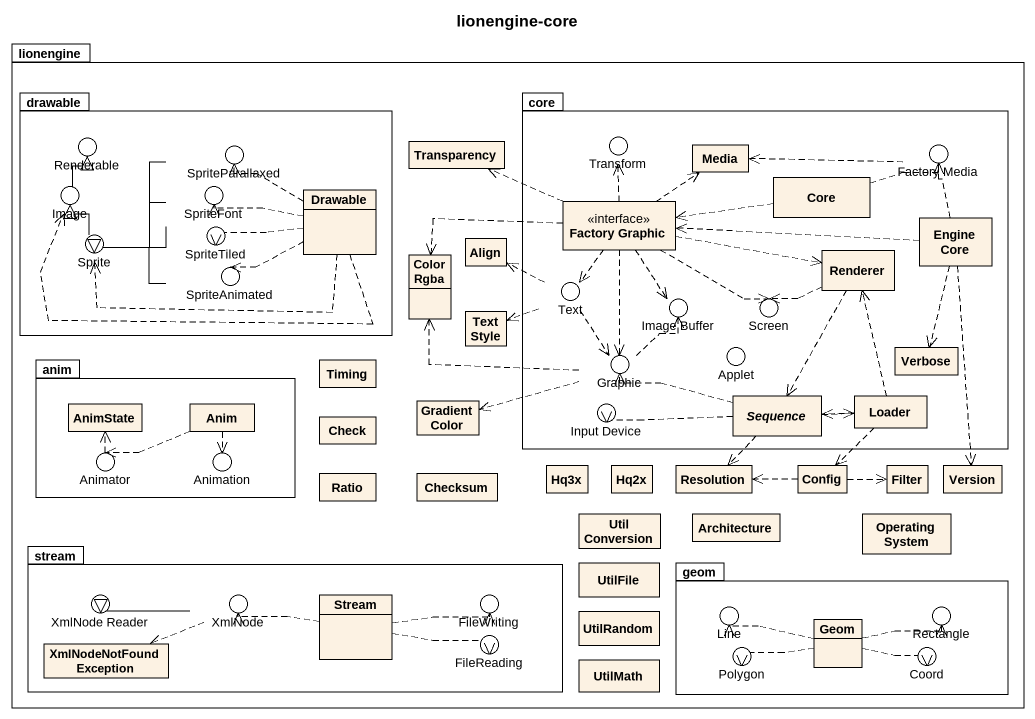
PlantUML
@startuml
title lionengine-core
allowmixing
hide circle
hide empty members
package lionengine {
  package drawable {
    class Drawable
  }
  package core {
    class Media
    interface "Factory Graphic" as Factory_Graphic
    class Core
    class Renderer
    class "Engine Core" as Engine_Core
    class Verbose
    abstract class Sequence
    class Loader
  }
  class Transparency
  class "Color Rgba" as Color_Rgba
  class Align
  package anim {
    class AnimState
    class Anim
  }
  class Timing
  class "Text Style" as Text_Style
  class "Gradient Color" as Gradient_Color
  class Check
  class Hq3x
  class Hq2x
  class Resolution
  class Config
  class Filter
  class Version
  class Ratio
  class Checksum
  class "Util Conversion" as Util_Conversion
  class Architecture
  class "Operating System" as Operating_System
  package stream {
    class Stream
    class "XmlNodeNotFound Exception" as XmlNodeNotFound_Exception
  }
  class UtilFile
  package geom {
    class Geom
  }
  class UtilRandom
  class UtilMath
}
() Renderable
() SpriteParallaxed
() Transform
() "Factory Media" as Factory_Media
() Image
() SpriteFont
() Sprite
() SpriteTiled
() SpriteAnimated
() Text
() "Image Buffer" as Image_Buffer
() Screen
() Graphic
() Applet
() "Input Device" as Input_Device
() Animator
() Animation
() "XmlNode Reader" as XmlNode_Reader
() XmlNode
() FileWriting
() Line
() "Rectangle" as Rectangle_
() FileReading
() Polygon
() Coord
drawable -left- Renderable
drawable -up- SpriteParallaxed
core -up- Transform
core -up- Factory_Media
drawable -left- Image
drawable -up- SpriteFont
drawable -left- Sprite
drawable -- SpriteTiled
drawable -- SpriteAnimated
core -left- Text
core -left- Image_Buffer
core -- Screen
core -- Graphic
core -- Applet
core -- Input_Device
anim -left- Animator
anim -right- Animation
stream -left- XmlNode_Reader
stream -left- XmlNode
stream -right- FileWriting
geom -left- Line
geom -right- Rectangle_
stream -right- FileReading
geom -left- Polygon
geom -right- Coord
SpriteParallaxed --|> Sprite
Factory_Media .left.> Media
Image -up-|> Renderable
SpriteFont -left-|> Sprite
Drawable .up.> SpriteParallaxed
Drawable .left.> Image
Drawable .left.> SpriteFont
Drawable .left.> Sprite
Drawable .left.> SpriteTiled
Drawable .left.> SpriteAnimated
Factory_Graphic .left.> Transparency
Factory_Graphic .up.> Transform
Factory_Graphic .up.> Media
Factory_Graphic .left.> Color_Rgba
Factory_Graphic .right.> Renderer
Factory_Graphic ..> Text
Factory_Graphic ..> Image_Buffer
Factory_Graphic .right.> Screen
Factory_Graphic ..> Graphic
Core .right.> Factory_Media
Core .left.> Factory_Graphic
Sprite -up-|> Image
SpriteTiled -left-|> Sprite
Renderer .left.> Screen
Renderer ..> Sequence
Engine_Core .up.> Factory_Media
Engine_Core .left.> Factory_Graphic
Engine_Core ..> Verbose
Engine_Core ..> Version
SpriteAnimated -left-|> Sprite
Text .left.> Align
Text .left.> Text_Style
Text ..> Graphic
Graphic .left.> Color_Rgba
Graphic .up.> Image_Buffer
Graphic .left.> Gradient_Color
Anim .left.> Animator
Anim ..> Animation
Sequence .left.> Graphic
Sequence .left.> Input_Device
Sequence .right.> Loader
Sequence ..> Resolution
Loader .up.> Renderer
Loader .left.> Sequence
Loader ..> Config
Animator .up.> AnimState
Config .left.> Resolution
Config .right.> Filter
XmlNode -left-|> XmlNode_Reader
XmlNode .left.> XmlNodeNotFound_Exception
Stream .left.> XmlNode
Stream .right.> FileWriting
Stream .right.> FileReading
Geom .left.> Line
Geom .right.> Rectangle_
Geom .left.> Polygon
Geom .right.> Coord
@enduml
